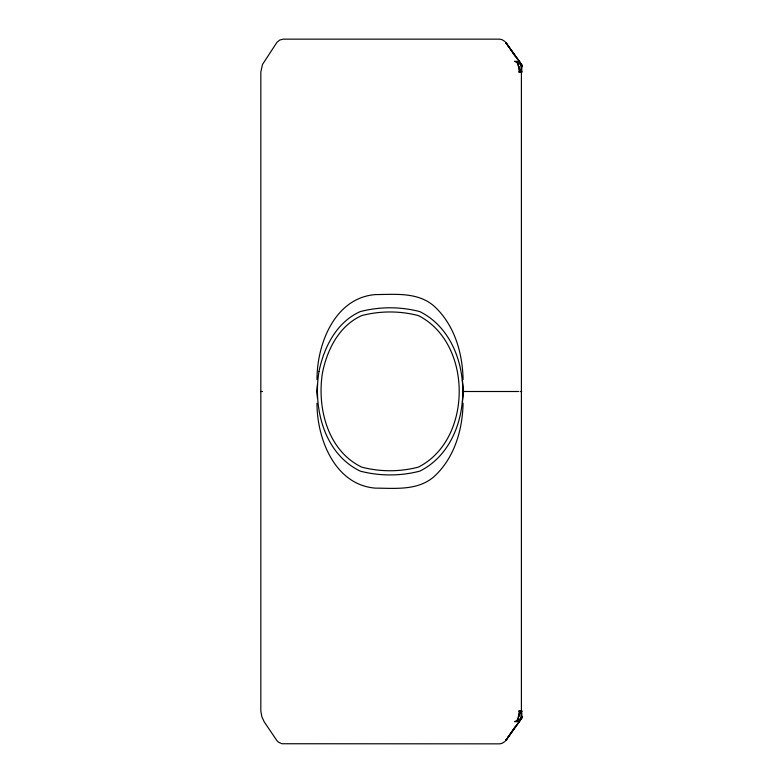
<?xml version="1.0" encoding="UTF-8"?>
<svg xmlns="http://www.w3.org/2000/svg" width="783" height="783" viewBox="0 0 783 783"><rect width="100%" height="100%" fill="white"/><g stroke="black" fill="none" stroke-linecap="round" stroke-linejoin="round"><path stroke-width="1.17" d="M519.393 69.501L519.403 72.016L519.501 69.53L519.383 70.333L517.377 62.816L516.555 61.387L514.597 61.319L517.729 62.963M521.723 72.016L521.918 65.165L505.779 42.429L515.194 56.347M519.393 713.499L519.403 710.984L519.501 713.47L519.383 712.667L517.377 720.184L516.555 721.613L514.597 721.681L517.729 720.037M518.62 65.351L517.377 62.816L517.955 63.824M521.4 68.444L521.4 714.556M519.501 713.47L518.718 716.533L519.217 716.171M317.497 383.964L316.714 391.246L317.497 398.527M462.391 402.168L463.575 391.246L462.391 380.323M515.194 726.653L505.779 740.571L521.918 717.835L522.173 716.337L520.969 718.119M519.462 68.082L518.718 66.467L519.217 66.829M517.955 719.176L517.377 720.184L518.62 717.649M519.364 715.114L519.462 714.918M520.891 712.941L521.83 710.984L518.552 710.984M520.861 712.941L521.83 710.984M517.876 719.146L516.555 721.613L519.951 720.321L520.989 716.455A25.888 24.86 -3 0 0 520.871 710.984M521.723 710.984L521.87 717.757L505.652 740.571L521.155 719.195M505.074 741.423L501.883 743.41L499.603 743.85L281.958 743.742L278.513 742.206L276.879 740.571L264.106 721.681L261.786 716.543L260.827 710.984L260.827 72.016L262.462 64.519L276.879 42.429L279.609 40.109L283.055 39.15L499.603 39.15L501.883 39.59L505.074 41.577M519.824 718.931L521.918 717.835M518.552 72.016L521.83 72.016L520.891 70.059M260.935 391.5L262.462 391.5M462.401 391.5L518.552 391.5M520.196 391.5L521.723 391.5M519.824 64.069L521.918 65.165L522.173 66.663L520.969 64.881M521.155 63.805L505.652 42.429L521.918 65.165M517.876 63.854L516.555 61.387L519.951 62.679L520.989 66.545A25.888 24.86 3 0 1 520.871 72.016M520.861 70.059L521.83 72.016M519.295 67.915L519.501 69.53M463.076 379.569L463.076 379.266C462.479 352.399 454.257 324.456 433.87 305.928C417.554 291.922 395.337 294.477 375.409 294.584C334.879 297.794 317.007 343.717 316.998 379.266L316.998 379.569M463.076 403.147L463.076 403.46C462.479 430.317 454.257 458.261 433.87 476.788C417.554 490.794 395.337 488.24 375.409 488.132C334.879 484.931 317.007 438.999 316.998 403.46L316.998 403.147M318.984 371.445C312.916 408.276 324.201 453.817 360.288 471.141A118.615 118.615 0 0 0 419.776 471.141C477.131 442.728 477.131 339.988 419.776 311.585A118.615 118.615 0 0 0 360.288 311.585C336.553 322.146 324.005 347.123 318.984 371.445M322.537 372.444C316.772 407.424 327.49 450.695 361.775 467.148A112.683 112.683 0 0 0 418.288 467.148C472.844 439.762 472.844 342.954 418.288 315.569A112.683 112.683 0 0 0 361.775 315.569C339.225 325.611 327.304 349.335 322.537 372.444"/></g></svg>
